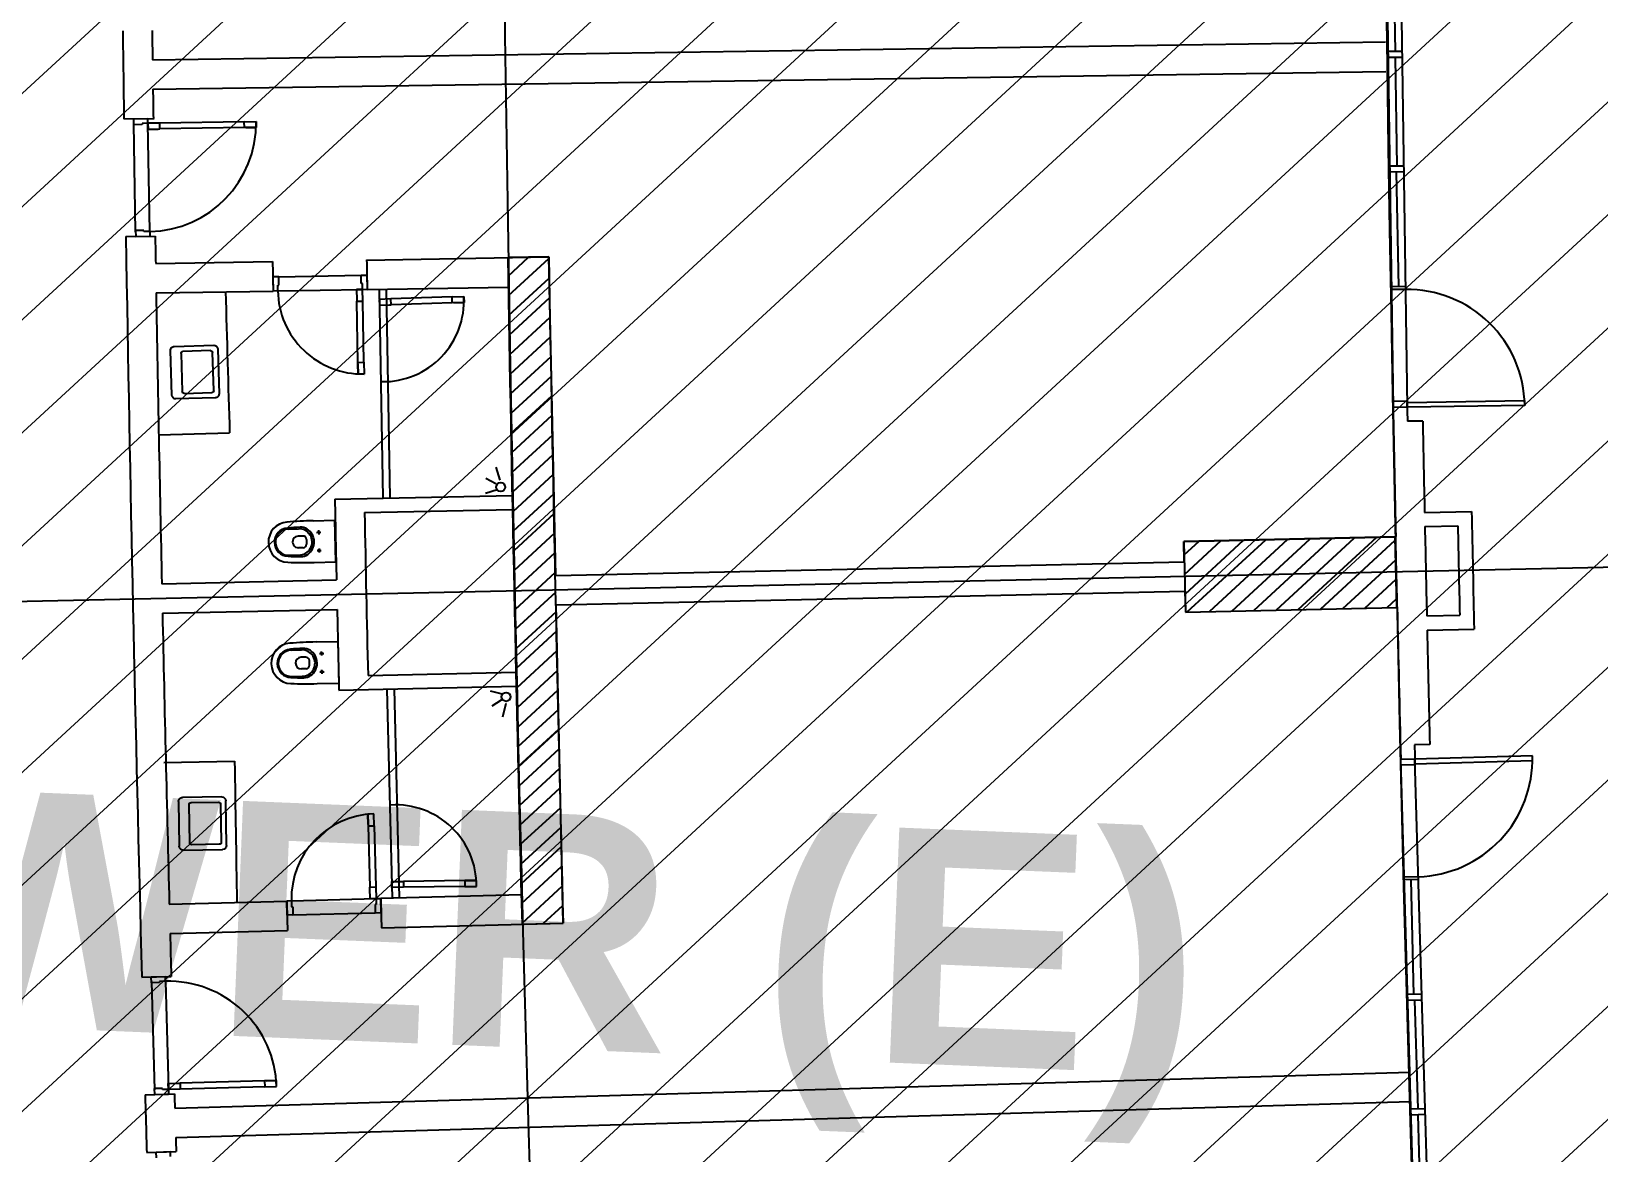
# Model space of a CAD drawing. Extents: x -678889171 to 586587, y -792238163 to 335485.
# Drawn here: x -678721617 to -678708285, y -792066502 to -792056969 of the extents above; entities that cross this region are included whole.
import ezdxf
from ezdxf.enums import TextEntityAlignment as Align

# ---------------------------------------------------------------- set-up
doc = ezdxf.new("R2010")
doc.units = 0
doc.header["$MEASUREMENT"] = 0
for name, color, linetype in [('A-FLOR-PATT', 252, 'Continuous'), ('A-SITE-PATT', 252, 'Continuous'), ('A-WALL', 252, 'Continuous')]:
    doc.layers.add(name, color=color, linetype=linetype)
doc.layers.add('BASEMENT3 LAYOUT$0$HATCH3', color=252, linetype='Continuous', lineweight=15)
doc.styles.add('BASEMENT3 LAYOUT$0$EN-SB', font='swissb.ttf')
doc.styles.add('Ground floor Towers$0$$Bas01-Rname$0$EN-SC', font='swissc.ttf')
doc.styles.add('Ground floor Towers$0$$Bas01-Rname$0$EN-SCL', font='swisscl.ttf')
doc.styles.add('Ground floor Towers$0$04-Ground Floor$0$V2-lower ground$0$LEVEL  FOR LICENSE LOWER GR$0$$LG- LEVEL$0$AR-SR', font='sarb.shx')

# ---------------------------------------------------------------- blocks, each defined once
blk = doc.blocks.new('A$C61C61320')
at = {"layer": 'BASEMENT3 LAYOUT$0$HATCH3'}
h = blk.add_hatch(dxfattribs=at)
h.set_pattern_fill('JIS_WOOD', color=256, scale=1000, style=0)
h.set_pattern_definition([(45, (-845711.5632553247, -468029.5931597503), (-499.9999991609842, 499.9999991609843), [])])
h.paths.add_polyline_path([(11086.00013759569, -61354.85490543771), (12440.74077330553, -169431.9252005816), (-18168.17453308101, -169031.9252005816), (-24087.31416799291, -98540.68329571502), (-23668.41511030192, -60233.84526748693)])
at = {"layer": 'BASEMENT3 LAYOUT$0$HATCH3', "style": 'BASEMENT3 LAYOUT$0$EN-SB'}
blk.add_text('TOWER (E)', height=2000, dxfattribs=at).set_placement((-15278.87195070973, -125433.7563657454))
blk = doc.blocks.new('2')
at = {"layer": 'BASEMENT3 LAYOUT$0$HATCH3', "style": 'BASEMENT3 LAYOUT$0$EN-SB'}
blk.add_text('TOWER (E)', height=2000, dxfattribs=at).set_placement((102641.9843508836, 106763.6043388859))
blk = doc.blocks.new('GR')
at = {"layer": 'A-FLOR-PATT'}
for p, q in [((88551.89002309016, 133657.4290146012), (88881.25879557653, 127666.4761511819)), ((88671.70908035855, 133664.0163900509), (89001.07785284492, 127673.0635266317)), ((88722.96151243847, 131638.776110922), (88775.11156808217, 130690.208574214)), ((78217.18896593864, 130191.3150550358), (88690.90044271128, 130768.2285149876)), ((88835.02109671636, 130693.5022619389), (88715.20203944806, 130686.9148864892)), ((88837.7658364871, 130643.5776547437), (88717.94677921881, 130636.990279294)), ((88777.85630785291, 130640.2839670189), (88828.63399361125, 129716.6787339084)), ((78230.8874954572, 129941.6906313265), (88704.59807767223, 130518.6040420043)), ((77995.06667593145, 129678.3221712933), (78251.87404699808, 129692.4676467832)), ((78077.86844085275, 129683.0642651769), (78197.67157942939, 129689.9350720548)), ((78080.73127705188, 129633.1462907699), (78077.86844085275, 129683.0642651769)), ((78132.83489587589, 128724.639156563), (78080.15870981198, 129643.1298856513)), ((78150.61644122154, 129637.1542614487), (78080.73127705188, 129633.1462907699)), ((78199.96184838869, 129650.0006925292), (78150.04387398172, 129647.1378563301)), ((78150.04387398172, 129647.1378563301), (78150.61644122154, 129637.1542614487)), ((78199.96184838869, 129650.0006925292), (78197.67157942939, 129689.9350720548)), ((78299.79779720264, 129655.7263649275), (78199.96184838869, 129650.0006925292)), ((78199.96184838869, 129650.0006925292), (78202.82468458782, 129600.0827181223)), ((78252.6380344526, 128731.5099634409), (78199.96184838869, 129650.0006925292)), ((78202.82468458782, 129600.0827181223), (78289.68196005594, 129605.0640531087)), ((78289.68196005594, 129605.0640531087), (78302.66063340176, 129605.8083905205)), ((79018.61662866308, 129696.9512061949), (78299.79779720264, 129655.7263649275)), ((78302.66063340176, 129605.8083905205), (78299.79779720264, 129655.7263649275)), ((79021.4794648622, 129647.0332317879), (78302.66063340176, 129605.8083905205)), ((79018.61662866308, 129696.9512061949), (79118.45257747702, 129702.6768785931)), ((79021.4794648622, 129647.0332317879), (79018.61662866308, 129696.9512061949)), ((79121.31541367614, 129652.7589041862), (79021.4794648622, 129647.0332317879)), ((79121.31541367614, 129652.7589041862), (79034.458138208, 129647.7775691997)), ((79034.458138208, 129647.7775691997), (79121.31541367614, 129652.7589041862)), ((79118.45257747702, 129702.6768785931), (79121.31541367614, 129652.7589041862)), ((88888.54352224541, 129719.9724216332), (88768.72446497717, 129713.3850461835)), ((88891.28826201613, 129670.047814438), (88771.46920474789, 129663.4604389884)), ((88825.45830831093, 129666.4286353961), (88884.90115891107, 128693.2242864076)), ((78050.06535150304, 128679.8357439017), (78300.91432557152, 128693.6530186926)), ((78202.1474928058, 128738.6307221232), (78132.26232863613, 128734.6227514444)), ((78132.26232863613, 128734.6227514444), (78135.12516483525, 128684.7047770374)), ((78135.12516483525, 128684.7047770374), (78254.9283034119, 128691.5755839153)), ((78202.72006004563, 128728.6471272418), (78202.1474928058, 128738.6307221232)), ((78252.6380344526, 128731.5099634409), (78202.72006004563, 128728.6471272418)), ((78252.6380344526, 128731.5099634409), (78254.9283034119, 128691.5755839153)), ((88944.8106875452, 128696.5179741324), (88824.99163027697, 128689.9305986827)), ((88946.11602138945, 128672.7760957851), (88826.29696412124, 128666.1887203355)), ((80105.96830189334, 128563.9433602855), (81653.96081542384, 128652.9847442434)), ((81653.86069961792, 128654.5956563088), (81304.5346746693, 128632.8855597242)), ((81653.86069961789, 128654.5956563088), (81304.53467466927, 128632.8855597242)), ((81314.23935289355, 128476.7325617677), (81481.393811128, 128643.8870200022)), ((81324.58292567826, 128310.2994392558), (81654.73946001768, 128640.4559735952)), ((81821.98790514025, 125949.3470563558), (81653.86069961789, 128654.5956563088)), ((78314.25875195797, 128460.8832378479), (79307.28724924756, 128518.0027852201)), ((79364.94316365372, 128391.1921931215), (79315.03077246738, 128388.2336113566)), ((79364.9431636537, 128391.1921931215), (80063.71664026244, 128432.6123378308)), ((79369.08517812463, 128321.3148454607), (79364.94316365372, 128391.1921931215)), ((80063.71664026244, 128432.6123378308), (80113.62903144879, 128435.5709195958)), ((80067.85865473335, 128362.73499017), (80063.71664026244, 128432.6123378308)), ((80113.62903144879, 128435.5709195958), (80120.72962768466, 128315.7811807486)), ((81334.92649846298, 128143.8663167439), (81665.08303280236, 128474.0228510833)), ((78328.6151596794, 128211.2957911337), (79322.13136868269, 128268.4438728561)), ((79315.03077246738, 128388.2336113566), (79322.13136870324, 128268.4438725095)), ((79362.06128165232, 128270.8107379214), (79322.13136870324, 128268.4438725095)), ((79359.10269988737, 128320.7231291077), (79369.08517812463, 128321.3148454607)), ((79362.06128165232, 128270.8107379214), (79359.10269988737, 128320.7231291077)), ((79362.06128165232, 128270.8107379214), (80080.79971473559, 128313.4143153367)), ((80080.79971473559, 128313.4143153367), (80030.88732354925, 128310.4557335717)), ((80030.88732354925, 128310.4557335717), (80036.03525582026, 128223.6081729075)), ((80077.84113297063, 128363.326706523), (80067.85865473335, 128362.73499017)), ((80080.79971473558, 128313.4143153367), (80077.84113297063, 128363.326706523)), ((80080.79971473558, 128313.4143153367), (80120.72962768466, 128315.7811807486)), ((80086.71687826549, 128213.589532964), (80080.79971473559, 128313.4143153367)), ((80120.80830840078, 128314.453807367), (81320.04205140132, 128383.3643173828)), ((80221.93824500559, 128318.8040325384), (80325.97557276649, 126549.2364741422)), ((80281.83481626354, 128322.3255026208), (80385.87214402444, 126552.7579442247)), ((80845.21137392687, 128280.0562361835, -7.051589720486621e-08), (80326.6469645759, 128241.4433710442, -7.073681355344433e-08)), ((80845.21137392687, 128280.0562361835, -7.047341329235792e-08), (80944.93529880204, 128287.4817871718, -7.047341329235792e-08)), ((80848.92414942103, 128230.1942737459, -7.047341329235792e-08), (80845.21137392687, 128280.0562361835, -7.047341329235792e-08)), ((80944.93529880204, 128287.4817871718, -7.047341329235792e-08), (80948.6480742962, 128237.6198247342, -7.047341329235792e-08)), ((81320.04205140132, 128383.3643173828), (81424.07937916223, 126613.7967589867)), ((81345.27007124768, 127977.433194232), (81675.42660558704, 128307.5897285713)), ((80036.03525582026, 128223.6081729075), (80036.80448707915, 128210.6309511991)), ((80036.80448707915, 128210.6309511991), (80086.71687826549, 128213.589532964)), ((80067.57373743462, 127691.5420828612), (80036.80448707915, 128210.6309511991)), ((80117.48612862096, 127694.5006646261), (80086.71687826549, 128213.589532964)), ((80326.6469645759, 128241.4433710442, -7.07423364628386e-08), (80226.9230397007, 128234.0178200559, -7.07423364628386e-08)), ((80226.9230397007, 128234.0178200559, -7.07423364628386e-08), (80230.63581519487, 128184.1558576183, -7.07423364628386e-08)), ((80230.63581519487, 128184.1558576183, -7.07423364628386e-08), (80317.39562983629, 128190.6160869781, -7.07423364628386e-08)), ((80317.39562983629, 128190.6160869781, -7.07423364628386e-08), (80330.35974007007, 128191.5814086066, -7.07423364628386e-08)), ((80330.35974007007, 128191.5814086066, -7.07423364628386e-08), (80326.6469645759, 128241.4433710442, -7.07423364628386e-08)), ((80848.92414942103, 128230.1942737459, -7.051589720554602e-08), (80330.35974007007, 128191.5814086066, -7.073681355412415e-08)), ((80948.6480742962, 128237.6198247342, -7.047341329235792e-08), (80848.92414942103, 128230.1942737459, -7.047341329235792e-08)), ((80948.6480742962, 128237.6198247342, -7.047341329235792e-08), (80861.88825965479, 128231.1595953744, -7.047341329235792e-08)), ((80861.88825965479, 128231.1595953744, -7.047341329235792e-08), (80948.6480742962, 128237.6198247342, -7.047341329235792e-08)), ((81355.61364403239, 127811.00007172), (81685.77017837176, 128141.1566060594)), ((81365.95721681707, 127644.5669492081), (81696.11375115646, 127974.7234835475)), ((34394.1336989507, 122874.9460860872), (113290, 127785)), ((81376.30078960178, 127478.1338266962), (81706.45732394114, 127808.2903610355)), ((88998.8128215824, 127714.2235165025), (89997.30509427852, 127769.1160867856)), ((89999.50079705342, 127729.1763961343), (89001.00852435733, 127674.2838258512)), ((89997.30509427852, 127769.1160867856), (89999.50079705342, 127729.1763961343)), ((80067.57373743464, 127691.5420828612), (80117.48612862096, 127694.5006646261)), ((80073.49090096453, 127591.7173004885), (80067.57373743464, 127691.5420828612)), ((80073.49090096453, 127591.7173004885), (80068.34296869351, 127678.5648611527)), ((80068.34296869351, 127678.5648611527), (80073.49090096453, 127591.7173004885)), ((80123.40329215088, 127594.6758822534), (80073.49090096453, 127591.7173004885)), ((80117.48612862096, 127694.5006646261), (80123.40329215088, 127594.6758822534)), ((81386.64436238646, 127311.7007041842), (81716.80089672582, 127641.8572385236)), ((88999.36719345827, 127723.0449851817), (88879.54642978591, 127716.4575159178)), ((89001.07935261028, 127673.0636090854), (88881.25879557664, 127666.4761511821)), ((89001.00852435733, 127674.2838258512), (88998.8128215824, 127714.2235165025)), ((81396.98793517114, 127145.2675816723), (81727.14446951055, 127475.4241160117)), ((89138.08401881158, 127560.4145937027), (89008.27828204354, 127553.2781736447)), ((81407.33150795587, 126978.8344591604), (81737.48804229523, 127308.9909934997)), ((81417.67508074055, 126812.4013366484), (81747.83161507991, 127142.5578709878)), ((78399.6455852458, 127006.7055118371), (79001.26838293632, 127047.8926474819)), ((81428.0186535253, 126645.9682141365), (81758.17518786462, 126976.1247484758)), ((81316.15556450271, 126738.7702758575), (81277.56589410252, 126849.8597689581)), ((81438.36222631, 126479.5350916245), (81768.5187606493, 126809.6916259638)), ((89185.31935892394, 126784.1711083159), (89584.54450902391, 126809.0586741292)), ((81280.14218292994, 126707.2311602845), (81195.60609213523, 126748.8101568189)), ((81294.80371164116, 126657.0384771997), (81196.05341334906, 126622.7351299015)), ((89192.78562606864, 126664.4036049816), (89472.15527405892, 126681.8194178353)), ((79918.36619017739, 126522.1537185646), (81424.07937916223, 126613.7967589867)), ((81448.70579909469, 126313.1019691126), (81778.86233343398, 126643.2585034519)), ((87149.52812537958, 126455.2839703213), (88944.41970386112, 126567.0301618178)), ((88944.42563231965, 126566.9349376296), (87149.58311529807, 126455.2873909499)), ((87768.58010453216, 125892.6321708953), (88409.61517512116, 126533.6672414843)), ((87957.08252660891, 125904.3578976754), (88598.117597198, 126545.3929682645)), ((88145.58494868568, 125916.0836244555), (88786.62001927482, 126557.1186950447)), ((88334.08737076244, 125927.8093512356), (88946.11147073787, 126539.8334512111)), ((88981.70819180156, 125968.0943763352), (88944.42563231965, 126566.9349376296)), ((80175.19814948349, 126417.5633649322), (81431.37815427707, 126494.0189315028)), ((81459.04937187939, 126146.6688466006), (81789.20590621869, 126476.8253809399)), ((87160.27409412935, 126282.5321081247), (87149.52812537958, 126455.2839703213)), ((87149.58311529807, 126455.2873909499), (87186.64328247006, 125856.4329958207)), ((87156.63435362848, 126341.3465917714), (87278.60064266024, 126463.3128808032)), ((87166.93663992321, 126174.8721827695), (87467.10306473704, 126475.0386075834)), ((87177.23892621798, 126008.3977737677), (87655.60548681387, 126486.7643343636)), ((87203.07283830186, 125857.4549905549), (87844.10790889067, 126498.4900611437)), ((87391.57526037861, 125869.180717335), (88032.61033096752, 126510.215787924)), ((87580.07768245535, 125880.9064441151), (88221.11275304432, 126521.9415147041)), ((79531.95598813551, 126251.5403549277), (79620.24607499121, 126257.6133564411)), ((79742.23307310864, 126330.7061762744), (79926.107608544, 126342.3548510651)), ((79948.55229464165, 125988.0650882071), (79926.107608544, 126342.3548510651)), ((81469.39294466407, 125980.2357240887), (81799.54947900337, 126310.392258428)), ((81821.98790514025, 125949.3470563558), (87160.27409412935, 126282.5321081247)), ((88522.58979283922, 125939.5350780158), (88956.46383748538, 126373.4091226619)), ((79659.39543619103, 126197.3019131186), (79620.38755065632, 126194.8307162681)), ((79691.23215018728, 126169.2586671952), (79693.7105493282, 126130.1370933811)), ((79775.24516054295, 126232.5970641744), (79810.17513716276, 126234.8099205503)), ((79791.60372066495, 126251.1684806722), (79793.81657704076, 126216.2385040524)), ((81479.73651744878, 125813.8026015768), (81809.8930517881, 126143.9591359161)), ((88711.09221491599, 125951.2608047959), (88966.81620423289, 126206.9847941128)), ((79546.09136313423, 126028.4132131884), (79634.44198839071, 126033.5306149862)), ((79665.66730340479, 126098.3003793848), (79626.65941787008, 126095.8291825342)), ((79785.04495306447, 126077.9071677153), (79819.97492968426, 126080.1200240911)), ((79801.40351318645, 126096.4785842131), (79803.61636956228, 126061.5486075933)), ((81837.49511752973, 125699.8284583665), (87175.7158316834, 126033.0094235735)), ((87175.7158316834, 126033.0094235735), (87186.69948870118, 125856.4364921094)), ((88899.59463699274, 125962.986531576), (88977.16857098036, 126040.5604655637)), ((79764.67775920629, 125976.4164134164), (79948.55229464165, 125988.0650882071)), ((81490.08009023347, 125647.3694790648), (81820.2366245728, 125977.5260134042)), ((87186.64328247006, 125856.4329958207), (88981.70819180156, 125968.0943763352)), ((87186.69948870118, 125856.4364921094), (88981.70226297562, 125968.1896064233)), ((89239.9840686787, 125905.8706032114), (89519.44163264206, 125923.2918967182)), ((78476.68146319111, 125742.9423934901), (79960.56356898791, 125835.2467573006)), ((81500.4236630182, 125480.9363565529), (81830.58019735749, 125811.0928908922)), ((89247.53825179662, 125786.1085805303), (89646.76340189646, 125810.9961463436)), ((81510.76723580288, 125314.503234041), (81840.92377014217, 125644.6597683803)), ((82005.41303445096, 122997.9474139108), (81837.49511752973, 125699.8284583665)), ((78492.20262520737, 125493.4246716152), (79976.08399573909, 125585.7289896887)), ((81521.11080858757, 125148.070111529), (81851.26734292688, 125478.2266458683)), ((79598.67369620063, 125222.8730831811), (79686.96293222802, 125228.9584415165)), ((79808.9396992445, 125302.068333659), (79992.81260255673, 125313.7427430008)), ((79841.96551748553, 125203.9638428172), (79876.89518405683, 125206.1815878921)), ((79860.53922330862, 125187.607882069), (79858.32147823373, 125222.5375486403)), ((79992.81260255673, 125313.7427430008), (80015.3068740306, 124959.4561249204)), ((81531.45438137227, 124981.6369890171), (81861.61091571157, 125311.7935233564)), ((79726.12073409796, 125168.6524780411), (79687.11319480844, 125166.1758217591)), ((79732.40645728164, 125069.6518230733), (79693.39891799212, 125067.1751667912)), ((79760.44524713572, 125101.4924616271), (79757.96137265184, 125140.613688187)), ((79870.36066578313, 125032.9193586818), (79868.14292070824, 125067.8490252531)), ((80261.23927190341, 125034.5016451086), (81517.1248216547, 125114.3081167636)), ((81541.79795415698, 124815.2038665052), (81871.95448849625, 125145.3604008444)), ((79612.84029943236, 124999.7479219824), (79701.19020760352, 125004.8776890843)), ((79831.43397071837, 124947.7817155786), (80015.3068740306, 124959.4561249204)), ((79851.78695996004, 125049.27531943), (79886.71662653134, 125051.4930645049)), ((80019.05803118073, 124898.8699607022), (81524.71290346594, 124994.5482674644)), ((80486.93688975777, 124926.570731677), (80602.90621178683, 123156.1302569874)), ((81410.54780983673, 124921.4235344379), (81308.28685267188, 124943.1269371289)), ((81524.71290346606, 124994.5482674645), (81640.68222549513, 123224.1077927748)), ((81552.14152694166, 124648.7707439932), (81882.29806128093, 124978.9272783325)), ((80427.06519665921, 124922.6489507662), (80543.03451868828, 123152.2084760766)), ((81402.26885128199, 124869.792877802), (81323.58664090068, 124817.9829041563)), ((81441.9387821792, 124842.9978027687), (81417.52346348949, 124727.9589817029)), ((81562.48509972634, 124482.3376214813), (81892.64163406561, 124812.4941558205)), ((89309.64500639972, 124815.5636517879), (89179.96001725993, 124806.4985297868)), ((89187.73246113106, 124686.7490195893), (89068.02314125058, 124678.3812077355)), ((89486.40974282326, 118692.9862624018), (89068.0241117713, 124678.381275576)), ((89606.11764308672, 118701.3539750229), (89187.73201203479, 124686.748988197)), ((90185.38069782997, 124755.2627049036), (89187.81501128564, 124685.5295425243)), ((89187.81501128564, 124685.5295425243), (89190.60433778501, 124645.6269153216)), ((89190.60433778501, 124645.6269153216), (90188.17002432939, 124715.3600777008)), ((90188.17002432939, 124715.3600777008), (90185.38069782997, 124755.2627049036)), ((81572.82867251107, 124315.9044989694), (81902.98520685031, 124646.0610333086)), ((89190.97942116437, 124636.8539804281), (89071.27015297685, 124628.4861721878)), ((81583.17224529575, 124149.4713764574), (81913.32877963499, 124479.6279107966)), ((78555.09730018958, 124225.6973179746), (79157.11306078787, 124260.674379527)), ((81593.51581808046, 123983.0382539455), (81923.67235241967, 124313.1947882847)), ((81603.85939086514, 123816.6051314335), (81934.0159252044, 124146.7616657728)), ((80358.2995546357, 123860.2279689058), (80308.4123472638, 123856.8714021136)), ((80365.01268822026, 123760.453554162), (80358.2995546357, 123860.2279689058)), ((81614.20296364988, 123650.1720089216), (81944.35949798908, 123980.3285432608)), ((80308.4123472638, 123856.8714021136), (80314.25277348237, 123770.0676612864)), ((80314.25277348237, 123770.0676612864), (80308.4123472638, 123856.8714021136)), ((80308.4123472638, 123856.8714021136), (80315.12548084836, 123757.0969873697)), ((80315.12548084836, 123757.0969873697), (80365.01268822026, 123760.453554162)), ((80315.12548084835, 123757.0969873697), (80350.03377548809, 123238.270030702)), ((80365.01268822026, 123760.453554162), (80399.92098286, 123241.6265974943)), ((81624.54653643456, 123483.7388864097), (81954.70307077376, 123813.8954207489)), ((81634.89010921927, 123317.3057638977), (81965.04664355847, 123647.4622982369)), ((89257.54824011373, 123687.9638670938), (89137.84033985042, 123679.5961544727)), ((89259.20622400618, 123664.2440067798), (89139.49832374284, 123655.8762941588)), ((89261.42500627047, 122687.0200005933), (89199.35227387451, 123660.0601504693)), ((81645.233682004, 123150.8726413858), (81975.39021634319, 123481.029175725)), ((81153.59970245435, 123325.447599093, -2.794083249004929e-06), (80634.3232158669, 123298.026248339, -2.794315520636004e-06)), ((81253.46056525962, 123330.7209357764, -2.794038581383569e-06), (81153.59970245435, 123325.447599093, -2.794038581383569e-06)), ((81153.59970245435, 123325.447599093, -2.794038581383569e-06), (81156.23637079608, 123275.5171676903, -2.794038581383569e-06)), ((81253.46056525962, 123330.7209357764, -2.794038581383569e-06), (81166.58161461902, 123326.1331328618, -2.794038581383569e-06)), ((81166.58161461902, 123326.1331328618, -2.794038581383569e-06), (81253.46056525962, 123330.7209357764, -2.794038581383569e-06)), ((81256.09723360135, 123280.7905043738, -2.794038581383569e-06), (81253.46056525962, 123330.7209357764, -2.794038581383569e-06)), ((80350.03377548809, 123238.270030702), (80399.92098286, 123241.6265974943)), ((80350.90648285409, 123225.2993567853), (80350.03377548809, 123238.270030702)), ((80356.74690907267, 123138.4956159582), (80350.90648285409, 123225.2993567853)), ((80399.92098286, 123241.6265974943), (80406.63411644456, 123141.8521827505)), ((81640.68222549513, 123224.1077927748), (80446.56461970208, 123144.2283354139)), ((80534.46235306161, 123292.7529116556, -2.794321327426781e-06), (80621.34130370221, 123297.3407145701, -2.794321327426781e-06)), ((80537.09902140334, 123242.8224802529, -2.794321327426781e-06), (80534.46235306161, 123292.7529116556, -2.794321327426781e-06)), ((80636.95988420863, 123248.0958169364, -2.794321327426781e-06), (80537.09902140334, 123242.8224802529, -2.794321327426781e-06)), ((80621.34130370221, 123297.3407145701, -2.794321327426781e-06), (80634.3232158669, 123298.026248339, -2.794321327426781e-06)), ((80634.3232158669, 123298.026248339, -2.794321327426781e-06), (80636.95988420863, 123248.0958169364, -2.794321327426781e-06)), ((81156.23637079608, 123275.5171676903, -2.796613709302074e-06), (80636.95988420863, 123248.0958169364, -2.796845980933149e-06)), ((81156.23637079608, 123275.5171676903, -2.794038581383569e-06), (81256.09723360135, 123280.7905043738, -2.794038581383569e-06)), ((81655.57725478869, 122984.4395188738), (81985.7337891279, 123314.5960532131)), ((78651.33868985373, 123024.138260181), (79648.34856439166, 123090.8323675078)), ((79688.25833028922, 123093.5176209416), (79648.3485643917, 123090.8323675078)), ((79656.40432469317, 122971.1030698153), (79648.3485643917, 123090.8323675078)), ((79688.25833028922, 123093.5176209416), (80406.63411644456, 123141.8521827505)), ((79688.25833028922, 123093.5176209416), (79691.6148970815, 123043.6304135697)), ((80406.63411644456, 123141.8521827505), (80356.74690907267, 123138.4956159582)), ((80409.99068323684, 123091.9649753786), (80400.01324176246, 123091.2936620201)), ((80400.01324176246, 123091.2936620201), (80404.71243527165, 123021.4515716996)), ((80406.63411644456, 123141.8521827505), (80446.54388234208, 123144.5374361843)), ((80406.63411644456, 123141.8521827505), (80409.99068323684, 123091.9649753786)), ((80454.59964264356, 123024.8081384918), (80446.54388234208, 123144.5374361843)), ((81834.94486964187, 122987.0304384304), (81996.0773619126, 123148.1629307011)), ((79706.29153206506, 122974.4596366076), (79656.40432469317, 122971.1030698153)), ((79691.6148970815, 123043.6304135697), (79701.59233855587, 123044.3017269282)), ((79701.59233855587, 123044.3017269282), (79706.29153206506, 122974.4596366076)), ((79706.29153206506, 122974.4596366076), (80404.71243527165, 123021.4515716996)), ((80404.71243527165, 123021.4515716996), (80454.59964264356, 123024.8081384918)), ((80463.29632805602, 122894.7888597646), (82005.41303445096, 122997.9474139108)), ((81656.10760477502, 122975.9059293647), (82005.43362972341, 122997.6160259494)), ((81656.107604775, 122975.9059293647), (82005.43362972338, 122997.6160259494)), ((78667.97382713493, 122774.6923244939), (79665.08021303185, 122841.3928878641)), ((89327.1938890521, 122691.617317139), (89207.48598878876, 122683.2496045179)), ((89330.68043597751, 122641.7390253625), (89210.9725357142, 122633.3713127415)), ((89335.3276039663, 121714.8067711877), (89270.82648584583, 122637.555169052)), ((78443.0417295037, 122393.2402394124), (78692.43642182686, 122410.6357104577)), ((78522.85575208032, 122398.6920098757, -4.495981811429092e-09), (78642.5766820966, 122406.8711856289, -4.489767611103067e-09)), ((78526.2637419775, 122348.8082890355, -4.495981811429092e-09), (78522.85575208032, 122398.6920098757, -4.495981811429092e-09)), ((78645.30307401434, 122366.9642089568, -4.489767611103067e-09), (78642.5766820966, 122406.8711856289, -4.489767611103067e-09)), ((78525.58214399799, 122358.7850332036, -4.495981811429095e-09), (78588.28915810617, 121440.9245697446, -4.495981811429095e-09)), ((78596.10095115362, 122353.5794748916, -4.492356861238913e-09), (78526.2637419775, 122348.8082890355, -4.495981811429092e-09)), ((78645.30307401434, 122366.9642089568, -4.489767611103067e-09), (78595.41935317418, 122363.5562190596, -4.492356861238913e-09)), ((78595.41935317418, 122363.5562190596, -4.492356861238913e-09), (78596.10095115362, 122353.5794748916, -4.492356861238913e-09)), ((78645.30307401434, 122366.9642089568, -4.489767611103067e-09), (78708.01008812254, 121449.1037454979, -4.489767611103067e-09)), ((78768.88469065978, 121293.2468466722), (89252.4745062011, 122024.4852759601)), ((78786.22902511436, 121043.8492190061), (89269.61403679976, 121775.073363068)), ((89395.18155409803, 121718.9906274982), (89275.47365383465, 121710.6229148772)), ((89398.66810102346, 121669.1123357217), (89278.96020076009, 121660.7446231007)), ((89405.05854247494, 120717.2409356587), (89338.81415089173, 121664.9284794112)), ((78704.60209822535, 121498.987466338, -4.485262315866696e-09), (78791.39977248723, 121504.9173687591, -4.485262315866696e-09)), ((78708.01008812254, 121449.1037454979, -4.485262315866696e-09), (78704.60209822535, 121498.987466338, -4.485262315866696e-09)), ((78791.39977248723, 121504.9173687591, -4.485262315866696e-09), (78804.36953990567, 121505.8034461324, -4.485262315866696e-09)), ((79522.69512000399, 121554.8785006518, -4.447303908875197e-09), (78804.36953990567, 121505.8034461324, -4.484589110831376e-09)), ((78804.36953990567, 121505.8034461324, -4.485262315866696e-09), (78807.77752980286, 121455.9197252922, -4.485262315866696e-09)), ((79526.10310990117, 121504.9947798117, -4.447303908875197e-09), (78807.77752980286, 121455.9197252922, -4.484589110831376e-09)), ((79622.46256168431, 121561.6944804462, -4.442125408603506e-09), (79522.69512000399, 121554.8785006518, -4.442125408603506e-09)), ((79522.69512000399, 121554.8785006518, -4.442125408603506e-09), (79526.10310990117, 121504.9947798117, -4.442125408603506e-09)), ((79526.10310990117, 121504.9947798117, -4.442125408603506e-09), (79625.8705515815, 121511.810759606, -4.442125408603506e-09)), ((79622.46256168431, 121561.6944804462, -4.442125408603506e-09), (79535.66488742243, 121555.7645780251, -4.442125408603506e-09)), ((79535.66488742243, 121555.7645780251, -4.442125408603506e-09), (79622.46256168431, 121561.6944804462, -4.442125408603506e-09)), ((79625.8705515815, 121511.810759606, -4.442125408603506e-09), (79622.46256168431, 121561.6944804462, -4.442125408603506e-09)), ((78511.20159667966, 121395.5648092369), (78760.59570642281, 121412.9602396468)), ((78657.44476930294, 121455.6724997687, -4.492356861238913e-09), (78587.60756012681, 121450.9013139127, -4.495981811429092e-09)), ((78587.60756012681, 121450.9013139127, -4.495981811429092e-09), (78591.01555002399, 121401.0175930725, -4.495981811429092e-09)), ((78591.01555002399, 121401.0175930725, -4.495981811429092e-09), (78710.73648004029, 121409.1967688257, -4.489767611103067e-09)), ((78658.12636728237, 121445.6957556007, -4.492356861238913e-09), (78657.44476930294, 121455.6724997687, -4.492356861238913e-09)), ((78708.01008812254, 121449.1037454979, -4.489767611103067e-09), (78658.12636728237, 121445.6957556007, -4.492356861238913e-09)), ((78807.77752980286, 121455.9197252922, -4.485262315866696e-09), (78708.01008812254, 121449.1037454979, -4.485262315866696e-09)), ((78708.01008812254, 121449.1037454979, -4.489767611103067e-09), (78710.73648004029, 121409.1967688257, -4.489767611103067e-09)), ((78545.1965332193, 120906.7454618716), (78794.59060194762, 120924.1408894207)), ((78626.1037478899, 120912.619154748), (78745.78842049403, 120921.3127813564)), ((78629.72609231007, 120862.7505411629), (78626.1037478899, 120912.619154748)), ((78748.68629603018, 120881.4178904884), (78745.78842049403, 120921.3127813564))]:
    blk.add_line(p, q, dxfattribs=at)
at = {"layer": 'A-FLOR-PATT', "extrusion": (-4.22019395490376e-17, -2.951575530664078e-18, -1)}
for p, q in [((78496.55905613583, 127348.9274964447), (78470.04798886238, 127727.9855441997)), ((78501.15507537551, 127763.7710543495), (78835.61805868894, 127787.1631725319)), ((78810.86509250384, 127740.6187649082), (78576.74100418441, 127724.2442821804)), ((78851.37022848835, 127401.7510044485), (78828.75784757867, 127725.0652216517)), ((78871.40356883849, 127756.0560860187), (78897.91463611193, 127376.9980382636)), ((78561.18746092787, 127706.3515271058), (78583.79984183761, 127383.0373099026)), ((78866.80754959892, 127341.2125281137), (78532.3445662855, 127317.8204099314)), ((78601.69259691238, 127367.4837666461), (78835.81668523181, 127383.8582493739))]:
    blk.add_line(p, q, dxfattribs=at)
at = {"layer": 'A-FLOR-PATT', "extrusion": (-4.223737382431118e-17, -2.391600351069168e-18, -1)}
for p, q in [((78694.37547422387, 123898.4211382329), (78715.85684142588, 123519.044819627)), ((79060.69825105905, 123952.7450815708), (78725.95444052422, 123933.7909340396)), ((78803.54234527424, 123551.994576513), (78785.22000266076, 123875.5802600301)), ((78801.00948581088, 123893.2651579335), (79035.33015318529, 123906.5330612053)), ((79053.01505108865, 123890.7435780551), (79071.33739370201, 123567.1578945379)), ((79117.54941406753, 123541.7897966644), (79096.06804686564, 123921.1661152703)), ((78751.22663723247, 123487.4658533264), (79085.97044776718, 123506.4200008576)), ((79055.54791055177, 123549.4729966348), (78821.22724317748, 123536.205093363))]:
    blk.add_line(p, q, dxfattribs=at)
at = {"layer": 'A-FLOR-PATT'}
for centre, radius in [((81323.82152279094, 126681.1839151422), 38.24641586430788), ((79792.71014885286, 126233.7034923623), 7.5), ((79802.50994137436, 126079.0135959032), 7.5), ((79859.43035077117, 125205.0727153547), 7.499999999999994), ((79869.25179324568, 125050.3841919674), 7.499999999999994), ((81442.35364333494, 124901.0906917236), 38.24641586430788)]:
    blk.add_circle(centre, radius, dxfattribs=at)
for centre, radius, start, end in [((687279.656740699, 163488.6097753342), 623072.5456272444, 169.8809308091749, 188.016783999427), ((687377.2148750997, 163494.3993246956), 622619.9563395467, 169.8833632136182, 188.0029312343603), ((687457.6315433225, 163499.1463224945), 615150.2507543761, 171.0710527946992, 188.0887984813754), ((687457.6315433222, 163499.1463224945), 607150.2507543757, 171.117562181745, 188.0887984813754), ((687457.6315433218, 163499.1463224948), 599650.2507543752, 171.0076615978963, 188.0887984813754), ((687457.6315433225, 163499.1463224945), 610400.2507543761, 183.1058498409111, 183.1762492848594), ((687457.6315433225, 163499.1463224945), 610150.2507543761, 183.1058306108221, 183.1293067098094), ((687457.6315433225, 163499.1463224945), 610150.2507543761, 183.1527828048554, 183.1762588999014), ((78199.96184838869, 129650.0006925292), 919.9999999997037, 273.2823637484838, 3.282363748483749), ((687457.6315433225, 163499.1463224945), 610400.2507543761, 183.2701152836032, 183.8613659044325), ((687457.6315433225, 163499.1463224945), 610150.2507543761, 183.2701633589103, 183.2920573503623), ((89001.00853082551, 127674.2838262068), 999.9999999999949, 3.14669416967658, 93.14669416967659), ((687390.1993873316, 164562.4192708032), 608350.250754376, 183.3922373067201, 183.4158120407252), ((702237.7042525231, 164383.5504041247), 621961.5029234659, 183.2952069364622, 183.8173413859942), ((702126.9354416486, 164376.6662860805), 621500.5251887628, 183.2950132970231, 183.8175350254286), ((687390.1993873316, 164562.4192708032), 609150.250754376, 183.392266484534, 183.415781118197), ((80080.79971473559, 128313.4143153367), 719.9999999997033, 183.3922664837205, 273.3922664837205), ((80260.90522103563, 128222.8177314995, -1.061919062193505e-07), 687.0797532929829, 271.5413131706592, 5.400346688524359), ((687457.6315433225, 163499.1463224945), 610150.2507543761, 183.3155334454083, 183.5477394314071), ((687027.3506093045, 170126.791509644), 609550.250754376, 183.9398381195188, 184.0526575273499), ((687464.9088011675, 163579.7552134481), 599660.0284052789, 183.4334644148428, 183.5384606604107), ((687464.9088011675, 163579.7552134481), 599540.0284052789, 183.4335217878064, 183.4449898846508), ((687464.9088011675, 163579.7552134481), 599410.0284052789, 183.4450545518828, 183.5193516968312), ((687464.9088011675, 163579.7552134481), 599010.0284052789, 183.5193586404796, 183.6150094367092), ((687464.9088011675, 163579.7552134481), 599410.0284052789, 183.5308609931971, 183.6035070839917), ((687464.9088011675, 163579.7552134481), 599130.0284052789, 183.5308440178269, 183.603524059362), ((687457.6315433226, 163499.1463224945), 608663.5005714328, 183.4829277328086, 183.5477107594986), ((687457.6315433226, 163499.1463224945), 608413.5005714328, 183.494228424821, 183.6247265325466), ((79539.62721779304, 126140.0150191856), 171.5000000000165, 96.83307028749763, 270.4167555322366), ((79539.62721779307, 126140.0150191856), 120.5, 96.83307029043763, 270.4167555295053), ((79995.13094463023, 122338.7088482962), 4000.000000000552, 93.6249129098508, 96.83307028748536), ((79995.13094463141, 122338.7088482969), 3949, 95.24923494723522, 96.83307029043763), ((79627.95015867458, 126145.610384593), 112.2676204798005, 273.3149543720267, 93.93487144808361), ((79642.99239307946, 126171.5667168476), 100, 59.90681601565644, 95.24923494723522), ((79627.95015867458, 126145.610384593), 130, 307.3430098038883, 59.90681601565644), ((79539.62721779307, 126140.0150191856), 111.7888557810301, 93.93487144808361, 273.3149543720267), ((79623.52348426319, 126145.3299494012), 49.59999999999997, 93.62491291011538, 273.6249129101154), ((79661.29217022745, 126167.3619331588), 30, 3.624912910115368, 93.62491291011538), ((79663.77056936837, 126128.2403593447), 30, 273.6249129101154, 3.624912910115368), ((79511.77988768351, 129968.4137413939), 3949, 270.4167555295053, 272.000590865616), ((79646.14771952548, 126121.7598336754), 100, 272.000590865616, 307.3430098038883), ((79511.7798876831, 129968.4137413944), 4000.000000000566, 270.4167555322393, 273.6249129098737), ((687464.9088011675, 163579.7552134481), 599660.0284052789, 183.5957889261274, 183.7195256636336), ((687464.9088011675, 163579.7552134481), 599410.0284052789, 183.6149775217215, 183.7079387186759), ((687457.6315433225, 163499.1463224945), 610150.2507543761, 183.5712155259605, 183.8035735177786), ((687473.151970075, 163249.6285548617), 608663.5005714326, 183.5477107594966, 183.6124938067869), ((79606.36053461747, 125111.3488221794), 171.5000000000189, 96.84108927559447, 270.4247745203174), ((79606.36053461749, 125111.3488221794), 120.4999999999999, 96.84108927896976, 270.424774517063), ((79606.36053461749, 125111.3488221794), 111.78885578103, 93.94289043559634, 273.3229733600526), ((80062.3962792317, 121310.1064397945), 4000.000000000661, 93.63293189795328, 96.84108927558779), ((80062.39627923182, 121310.1064397952), 3948.999999999997, 95.2572539423399, 96.84108927896976), ((79694.68269151922, 125116.9565490116), 112.2676204798004, 273.3229733600526, 93.94289043559634), ((79709.72129298707, 125142.9149862891), 99.99999999999993, 59.91483500406291, 95.2572539423399), ((79694.68269151922, 125116.9565490116), 129.9999999999999, 307.3510287918787, 59.91483500406291), ((79690.25605640028, 125116.6754942751), 49.59999999999993, 93.63293189795533, 273.6329318979553), ((79728.02165844786, 125138.7127638371), 29.99999999999998, 3.632931897955324, 93.63293189795533), ((79730.50553293174, 125099.5915372772), 29.99999999999998, 273.6329318979553, 3.632931897955324), ((79577.97739073106, 128939.7436094424), 3948.999999999997, 270.424774517063, 272.008609860333), ((79577.9773907296, 128939.743609443), 4000.0000000006, 270.4247745203411, 273.6329318979757), ((79712.88359026122, 125093.1085452171), 99.99999999999993, 272.008609860333, 307.3510287918787), ((687464.9088011675, 163579.7552134481), 599540.0284052789, 183.7080017296949, 183.7194698188399), ((89187.81501774781, 124685.529542976), 999.9999999999949, 273.9986611027501, 3.998661102750126), ((687763.5436522464, 158168.2080180402), 609550.2507543761, 183.1888460456598, 183.3016654542849), ((80406.63411644456, 123141.8521827505), 719.9999999997044, 93.84923708977884, 183.8492370897788), ((80569.38767062369, 123258.2391518611, -2.831609567268328e-06), 687.0797532929839, 1.880901628575469, 95.73993514680149), ((687441.1778137857, 163734.4629525839), 609150.2507543761, 183.8257224557271, 183.8492370897577), ((687441.1778137857, 163734.4629525839), 608350.2507543761, 183.8256915327509, 183.8492662669996), ((687457.6315433225, 163499.1463224945), 610150.2507543761, 183.8270496128247, 183.8613132138736), ((78708.01008812254, 121449.1037454979, -4.489767611103067e-09), 919.9999999997029, 3.908298915924553, 93.90829891592456), ((687457.6315433225, 163499.1463224945), 610400.2507543761, 183.955231927664, 184.0012262293853), ((687457.6315433225, 163499.1463224945), 610150.2507543761, 183.9552176974003, 183.9664862241796), ((687457.6315433225, 163499.1463224945), 610150.2507543761, 183.9899623192257, 184.0012308446051)]:
    blk.add_arc(centre, radius, start, end, dxfattribs=at)
at = {"layer": 'A-FLOR-PATT', "extrusion": (-4.22019395490376e-17, -2.951575530664078e-18, -1)}
for centre, radius, start, end in [((-78503.49428719375, 127730.324756018), 33.52800000000002, 355.9992860455185, 85.99928605217241), ((-78577.91061009356, 127707.5211330149), 16.76400000000001, 355.9992860455185, 85.99928605217241), ((-78812.03469841299, 127723.8956157427), 16.76400000000001, 85.99928605217241, 175.9992860455185), ((-78837.95727050724, 127753.7168742004), 33.52800000000002, 85.99928605217241, 175.9992860455185), ((-78530.0053544672, 127351.266708263), 33.52800000000002, 265.9992860521724, 355.9992860455185), ((-78600.52299100324, 127384.2069158118), 16.76400000000001, 265.9992860521724, 355.9992860455185), ((-78834.64707932272, 127400.5813985395), 16.76400000000001, 175.9992860455185, 265.9992860521724), ((-78864.46833778068, 127374.6588264453), 33.52800000000002, 175.9992860455185, 265.9992860521724)]:
    blk.add_arc(centre, radius, start, end, dxfattribs=at)
at = {"layer": 'A-FLOR-PATT', "extrusion": (-4.223737382431118e-17, -2.391600351069168e-18, -1)}
for centre, radius, start, end in [((-78727.84985527734, 123900.316552986), 33.52800000000002, 356.7592103737124, 86.75921037371246), ((-78801.95719318744, 123876.5279674067), 16.76400000000001, 356.7592103737124, 86.75921037371246), ((-79036.27786056185, 123889.7958706785), 16.76400000000001, 86.75921037371246, 176.7592103737124), ((-79062.59366581216, 123919.2707005172), 33.52800000000002, 86.75921037371246, 176.7592103737124), ((-78749.33122247935, 123520.9402343801), 33.52800000000002, 266.7592103737124, 356.7592103737124), ((-78820.27953580092, 123552.9422838895), 16.76400000000001, 266.7592103737124, 356.7592103737124), ((-79054.60020317521, 123566.2101871613), 16.76400000000001, 176.7592103737124, 266.7592103737124), ((-79084.07503301406, 123539.8943819113), 33.52800000000002, 176.7592103737124, 266.7592103737124)]:
    blk.add_arc(centre, radius, start, end, dxfattribs=at)
at = {"layer": 'A-FLOR-PATT', "style": 'Ground floor Towers$0$04-Ground Floor$0$V2-lower ground$0$LEVEL  FOR LICENSE LOWER GR$0$$LG- LEVEL$0$AR-SR', "flags": 12}
for tag, p in [('L', (30296.07288644527, 72859.53473235783)), ('P', (30237.50458115668, 72203.99769414036))]:
    blk.add_attdef(tag, text='', height=500, dxfattribs=at).set_placement(p, align=Align.RIGHT)
at = {"layer": 'A-FLOR-PATT'}
for tag, p, height, style in [('N', (85492.25876324323, 56633.4995742733), 250, 'Ground floor Towers$0$$Bas01-Rname$0$EN-SC'), ('N', (89389.48149106537, 56633.4995742733), 250, 'Ground floor Towers$0$$Bas01-Rname$0$EN-SC'), ('N', (94597.61363499537, 56633.4995742733), 250, 'Ground floor Towers$0$$Bas01-Rname$0$EN-SC'), ('AN', (85922.66280553787, 56313.08159666645), 200, 'Ground floor Towers$0$$Bas01-Rname$0$EN-SCL'), ('AN', (89819.88553336001, 56313.08159666645), 200, 'Ground floor Towers$0$$Bas01-Rname$0$EN-SCL'), ('AN', (95028.01767729002, 56313.08159666645), 200, 'Ground floor Towers$0$$Bas01-Rname$0$EN-SCL'), ('SN', (85299.47460008037, 56025.08594095582), 200, 'Ground floor Towers$0$$Bas01-Rname$0$EN-SCL'), ('F', (85927.04975899268, 56008.67972904726), 200, 'Ground floor Towers$0$$Bas01-Rname$0$EN-SCL'), ('SN', (89196.69732790251, 56025.08594095582), 200, 'Ground floor Towers$0$$Bas01-Rname$0$EN-SCL'), ('F', (89824.27248681482, 56008.67972904726), 200, 'Ground floor Towers$0$$Bas01-Rname$0$EN-SCL'), ('SN', (94404.82947183252, 56025.08594095582), 200, 'Ground floor Towers$0$$Bas01-Rname$0$EN-SCL'), ('F', (95032.40463074483, 56008.67972904726), 200, 'Ground floor Towers$0$$Bas01-Rname$0$EN-SCL')]:
    blk.add_attdef(tag, p, '', height=height, dxfattribs=dict(at, style=style))
at = {"layer": 'A-FLOR-PATT', "style": 'Ground floor Towers$0$$Bas01-Rname$0$EN-SCL', "width": 0.8}
for p in [(85305.16036184286, 56295.1433535593), (89202.383089665, 56295.1433535593), (94410.51523359501, 56295.1433535593)]:
    blk.add_attdef('FN', p, '', height=250, dxfattribs=at)

msp = doc.modelspace()

# ---------------------------------------------------------------- block references
at = {"layer": 'A-SITE-PATT', "rotation": 357.6731745000001}
for name, p in [('2', (-678833487.1858103, -792167746.3685482, -212772)), ('A$C61C61320', (-678706236.4347705, -791940527.995869, -212772))]:
    msp.add_blockref(name, p, dxfattribs=at)

# ---------------------------------------------------------------- next in the draw order: block references
at = {"layer": 'A-WALL', "rotation": 357.6731745000001}
msp.add_blockref('GR', (-678804025.0995113, -792184118.4910543, -212772), dxfattribs=at)

doc.saveas('drawing.dxf')
